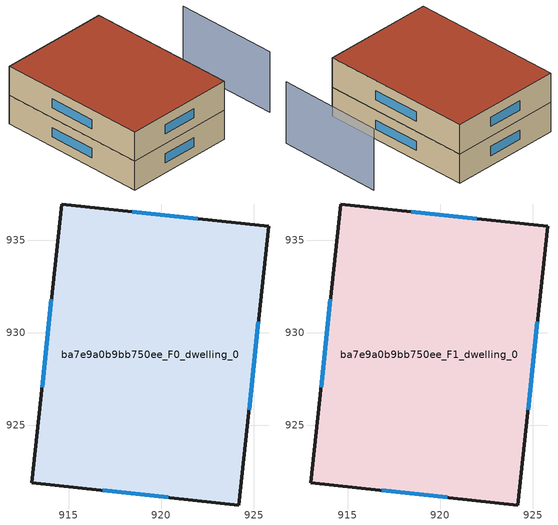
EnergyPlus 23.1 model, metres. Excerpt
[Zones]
ba7e9a0b9bb750ee_F0_dwelling_0
 floor ground (EU_floor_Construction): 925.81,935.76 924.2,920.69 913.01,921.88 914.62,936.95 z0
 wall outside (EU_wall_Construction): 913.01,921.88 924.2,920.69 925.81,935.76 914.62,936.95 913.01,921.88 z0:3
 window (EU_Window_Construction): 916.84,921.48 920.37,921.1 / 914.07,931.79 913.56,927.04 / 921.98,936.17 918.45,936.54 / 924.75,925.85 925.26,930.6 z1.03:1.97
ba7e9a0b9bb750ee_F1_dwelling_0
 floor to ba7e9a0b9bb750ee_F0_dwelling_0 (EU_floor_Construction): 925.81,935.76 924.2,920.69 913.01,921.88 914.62,936.95 z3
 wall outside (EU_wall_Construction): 913.01,921.88 924.2,920.69 925.81,935.76 914.62,936.95 913.01,921.88 z3:6
 window (EU_Window_Construction): 916.84,921.48 920.37,921.1 / 914.07,931.79 913.56,927.04 / 921.98,936.17 918.45,936.54 / 924.75,925.85 925.26,930.6 z4.03:4.97
 roof outside (EU_roof_Construction): 924.2,920.69 925.81,935.76 914.62,936.95 913.01,921.88 z6
shading: 929.96,920.16 931.14,930.58 z0:6.3
[Building]
EU S2 Campaign: North Axis=0; Terrain=City; Solar Distribution=FullExterior
[Site:Location]
Cape.Town.Intl.AP: Latitude=-33.965; Longitude=18.602; Time Zone=2; Elevation=46
[SizingPeriod:WeatherFileDays]
AnnualSizingPeriod: Begin Month=1; Begin Day of Month=1; End Month=12; End Day of Month=31; Day of Week for Start Day=Monday; Use Weather File Daylight Saving Period=No; Use Weather File Rain and Snow Indicators=No
[MATERIAL]
EU_InternalMass_Material: Roughness=MediumRough; Thickness=0.1; Conductivity=1; Density=1800; Specific Heat=900; Thermal Absorptance=0.9; Solar Absorptance=0.7; Visible Absorptance=0.7
[MATERIAL:NOMASS] Roughness=MediumRough; Thermal Absorptance=0.9; Solar Absorptance=0.7; Visible Absorptance=0.7
Name | Thermal Resistance
EU_wall_NoMass | 0.493876
EU_roof_NoMass | 0.449382
EU_floor_NoMass | 1.25
[WINDOWMATERIAL:SIMPLEGLAZINGSYSTEM]
EU_Window_SimpleGlazing: UFactor=4.4; Solar Heat Gain Coefficient=0.85; Visible Transmittance=0.85
[CONSTRUCTION]
EU_wall_Construction: EU_wall_NoMass
EU_roof_Construction: EU_roof_NoMass
EU_floor_Construction: EU_floor_NoMass
EU_Window_Construction: EU_Window_SimpleGlazing
EU_InternalMass_Construction: EU_InternalMass_Material
[ZONE] Type=1; Multiplier=1; Ceiling Height=autocalculate; Volume=511.568; Floor Area=autocalculate; Part of Total Floor Area=Yes
ba7e9a0b9bb750ee_F0_dwelling_0; ba7e9a0b9bb750ee_F1_dwelling_0
[INTERNALMASS] Construction=EU_InternalMass_Construction; Surface Area=170.523
Name | Zone or ZoneList
ba7e9a0b9bb750ee_F0_dwelling_0_EU_InternalMass | ba7e9a0b9bb750ee_F0_dwelling_0
ba7e9a0b9bb750ee_F1_dwelling_0_EU_InternalMass | ba7e9a0b9bb750ee_F1_dwelling_0
[OTHEREQUIPMENT] Fuel Type=Electricity; Design Level Calculation Method=Watts/Area; Power per Zone Floor Area=1; Fraction Latent=0; Fraction Radiant=0; Fraction Lost=0; Carbon Dioxide Generation Rate=0; EndUse Subcategory=EU_Step8_InternalGains
Name | Zone or ZoneList or Space or SpaceList | Schedule
EU_Step8_InternalGain_ba7e9a0b9bb750ee_F0_dwelling_0_f000 | ba7e9a0b9bb750ee_F0_dwelling_0 | EU_Step8_GainSchedule_ba7e9a0b9bb750ee_F0_dwelling_0_f000
EU_Step8_InternalGain_ba7e9a0b9bb750ee_F1_dwelling_0_f000 | ba7e9a0b9bb750ee_F1_dwelling_0 | EU_Step8_GainSchedule_ba7e9a0b9bb750ee_F1_dwelling_0_f000
[ZONEVENTILATION:DESIGNFLOWRATE] Schedule=EU_AlwaysOn; Design Flow Rate Calculation Method=AirChanges/Hour; Air Changes per Hour=0.64; Ventilation Type=Natural; Fan Pressure Rise=0; Fan Total Efficiency=1; Constant Term Coefficient=1; Temperature Term Coefficient=0; Velocity Term Coefficient=0; Velocity Squared Term Coefficient=0; Minimum Indoor Temperature=-100; Maximum Indoor Temperature=100; Delta Temperature=-100; Minimum Outdoor Temperature=-100; Maximum Outdoor Temperature=100; Maximum Wind Speed=40
Name | Zone or ZoneList or Space or SpaceList
EU_ConstantAir_ba7e9a0b9bb750ee_F0_dwelling_0 | ba7e9a0b9bb750ee_F0_dwelling_0
EU_ConstantAir_ba7e9a0b9bb750ee_F1_dwelling_0 | ba7e9a0b9bb750ee_F1_dwelling_0
[HVACTEMPLATE:THERMOSTAT] Constant Heating Setpoint=20; Constant Cooling Setpoint=50
EU_HeatOnly_ba7e9a0b9bb750ee_F0_dwelling_0; EU_HeatOnly_ba7e9a0b9bb750ee_F1_dwelling_0
[HVACTEMPLATE:ZONE:IDEALLOADSAIRSYSTEM] System Availability Schedule=EU_AlwaysOn; Maximum Heating Supply Air Temperature=50; Minimum Cooling Supply Air Temperature=13; Maximum Heating Supply Air Humidity Ratio=0.0156; Minimum Cooling Supply Air Humidity Ratio=0.0077; Heating Limit=NoLimit; Cooling Limit=NoLimit; Heating Availability Schedule=EU_AlwaysOn; Cooling Availability Schedule=EU_CoolingOff; Dehumidification Control Type=ConstantSensibleHeatRatio; Cooling Sensible Heat Ratio=0.7; Dehumidification Setpoint=60; Humidification Control Type=None; Humidification Setpoint=30; Outdoor Air Method=None; Outdoor Air Flow Rate per Person=0.00944; Outdoor Air Flow Rate per Zone Floor Area=0; Outdoor Air Flow Rate per Zone=0; Demand Controlled Ventilation Type=None; Outdoor Air Economizer Type=NoEconomizer; Heat Recovery Type=None; Sensible Heat Recovery Effectiveness=0.7; Latent Heat Recovery Effectiveness=0.65
Name | Template Thermostat
ba7e9a0b9bb750ee_F0_dwelling_0 | EU_HeatOnly_ba7e9a0b9bb750ee_F0_dwelling_0
ba7e9a0b9bb750ee_F1_dwelling_0 | EU_HeatOnly_ba7e9a0b9bb750ee_F1_dwelling_0
[SIZING:ZONE] Zone Cooling Design Supply Air Temperature Input Method=SupplyAirTemperature; Zone Cooling Design Supply Air Temperature=13; Zone Heating Design Supply Air Temperature Input Method=SupplyAirTemperature; Zone Heating Design Supply Air Temperature=50; Zone Cooling Design Supply Air Humidity Ratio=0.008; Zone Heating Design Supply Air Humidity Ratio=0.008; Cooling Design Air Flow Method=DesignDay; Cooling Design Air Flow Rate=0; Cooling Minimum Air Flow per Zone Floor Area=0.000762; Cooling Minimum Air Flow=0; Cooling Minimum Air Flow Fraction=0.2; Heating Design Air Flow Method=DesignDay; Heating Design Air Flow Rate=0; Heating Maximum Air Flow per Zone Floor Area=0.002032; Heating Maximum Air Flow=0.141576; Heating Maximum Air Flow Fraction=0.3; Account for Dedicated Outdoor Air System=No; Dedicated Outdoor Air System Control Strategy=NeutralSupplyAir; Dedicated Outdoor Air Low Setpoint Temperature for Design=autosize; Dedicated Outdoor Air High Setpoint Temperature for Design=autosize; Zone Load Sizing Method=Sensible Load Only No Latent Load; Zone Latent Cooling Design Supply Air Humidity Ratio Input Method=HumidityRatioDifference; Zone Cooling Design Supply Air Humidity Ratio Difference=0.005; Zone Latent Heating Design Supply Air Humidity Ratio Input Method=HumidityRatioDifference; Zone Humidification Design Supply Air Humidity Ratio Difference=0.005
ba7e9a0b9bb750ee_F0_dwelling_0; ba7e9a0b9bb750ee_F1_dwelling_0
[SCHEDULE:CONSTANT]
Name | Hourly Value
EU_AlwaysOn | 1
EU_CoolingOff | 0
[SCHEDULE:FILE] Column Number=1; Rows to Skip at Top=0; Number of Hours of Data=8760; Column Separator=Comma; Interpolate to Timestep=No; Minutes per Item=60; Adjust Schedule for Daylight Savings=Yes
Name | File
EU_Step8_GainSchedule_ba7e9a0b9bb750ee_F0_dwelling_0_f000 | ../../schedules/ba7e9a0b9bb750ee/ba7e9a0b9bb750ee_F0_dwelling_0_f000_gain.csv
EU_Step8_GainSchedule_ba7e9a0b9bb750ee_F1_dwelling_0_f000 | ../../schedules/ba7e9a0b9bb750ee/ba7e9a0b9bb750ee_F1_dwelling_0_f000_gain.csv
